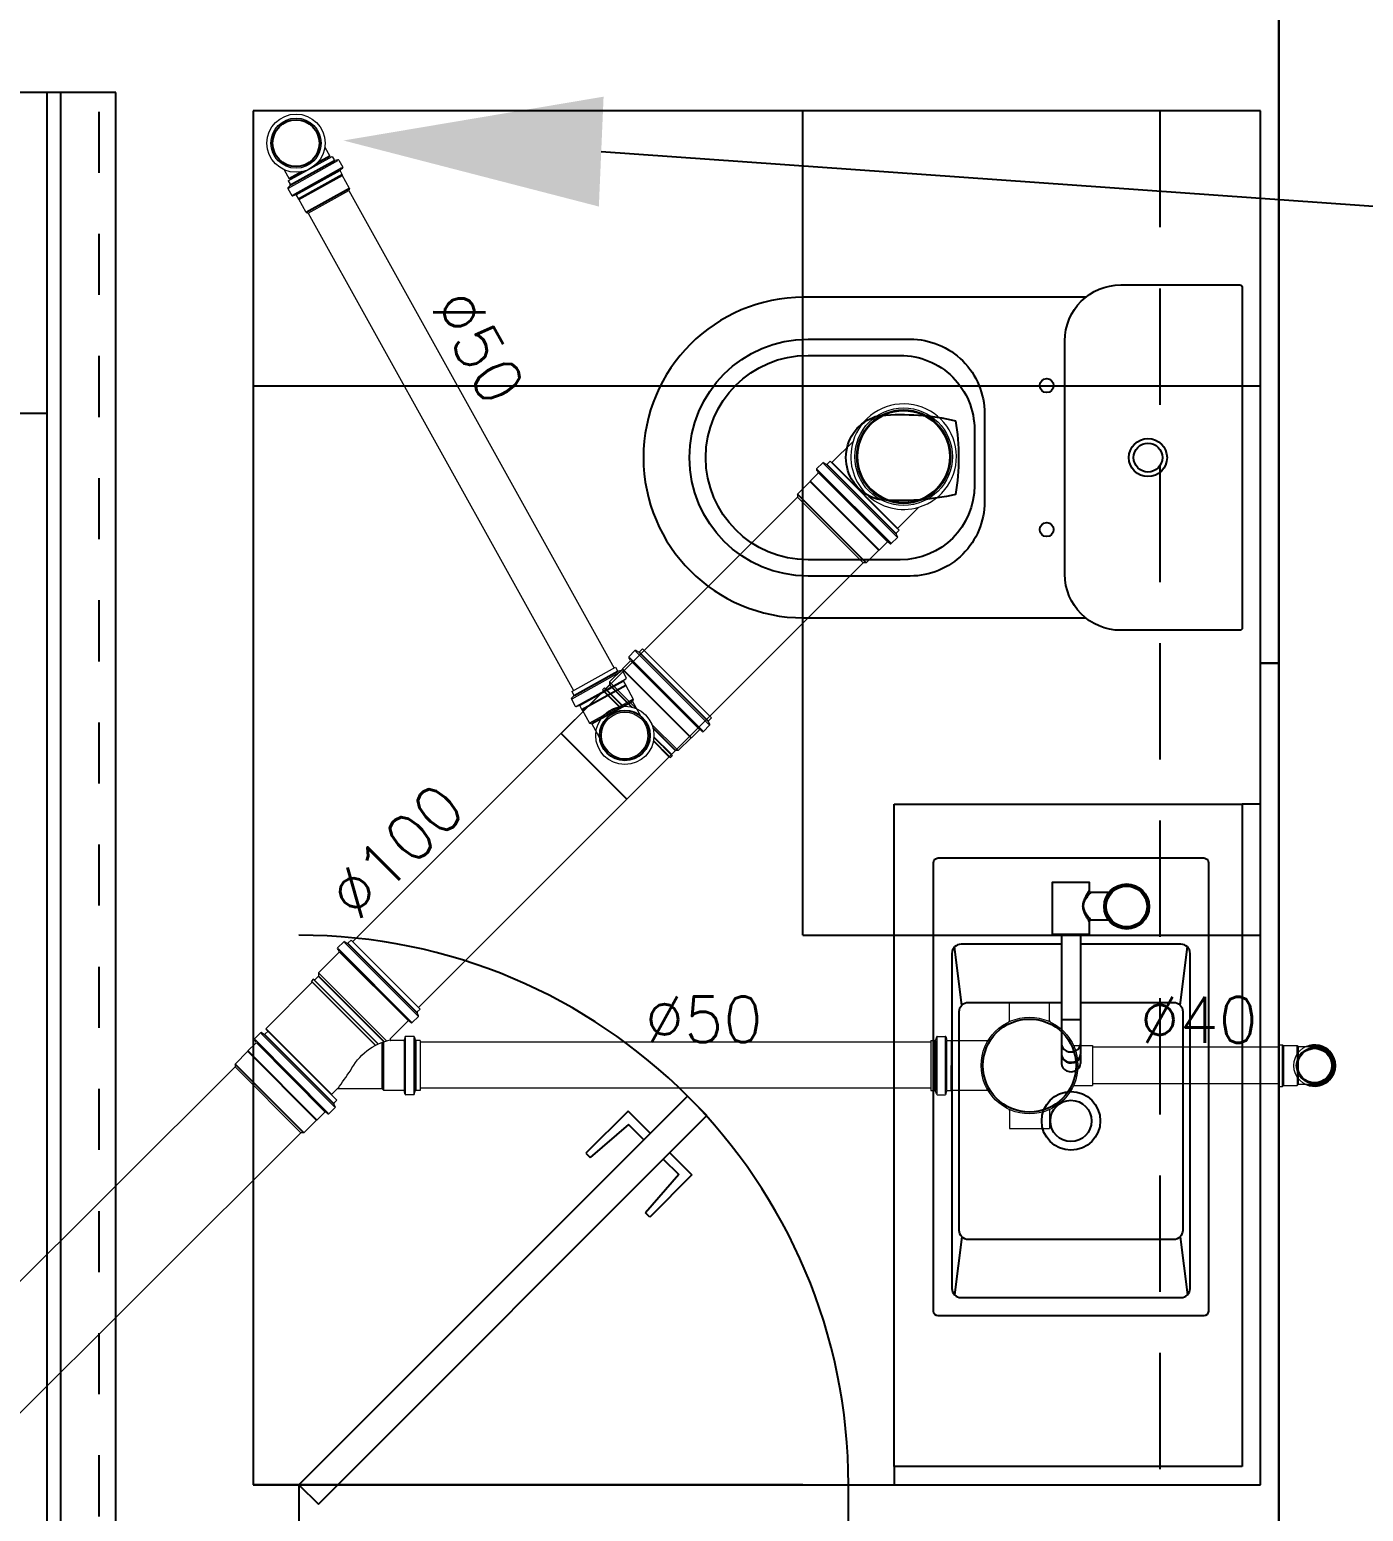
# Model space of a CAD drawing. Header units: millimetres. Extents: x 1573 to 2177, y 1587 to 1932.
# Drawn here: x 1904.134 to 1906.318, y 1907.118 to 1909.545 of the extents above; entities that cross this region are included whole.
import ezdxf
from ezdxf.enums import TextEntityAlignment as Align

# ---------------------------------------------------------------- set-up
doc = ezdxf.new("R2010")
doc.units = ezdxf.units.MM
doc.header["$LTSCALE"] = 0.03
doc.linetypes.add('HIDDEN', pattern=[9.524999999999999, 6.35, -3.175])
doc.linetypes.add('HIDDEN2', pattern=[0.1875, 0.125, -0.0625])
for name, color, linetype in [('-HIDRO', 8, 'Continuous'), ('A-PEN-C', 4, 'Continuous'), ('Texto-Tubos', 7, 'Continuous'), ('Tinterno', 9, 'Continuous')]:
    doc.layers.add(name, color=color, linetype=linetype)
doc.layers.add('TigreCad', color=2, linetype='Continuous', lineweight=13)
doc.styles.add('TCTUBOS-TXT', font='txt.shx')

# ---------------------------------------------------------------- blocks, each defined once
blk = doc.blocks.new('j9n40d')
at = {"layer": 'TigreCad'}
for p, q in [((0, 20.59999999999999), (9.771386800244855, 20.59999999999999)), ((9.771386800244862, 20.59999999999999), (17.78697474851107, 20.58697474851104)), ((19.00000000000001, 21.79999999999998), (17.78697474851107, 20.58697474851104)), ((34, 21.79999999999998), (19.00000000000001, 21.79999999999998)), ((19.00000000000001, -21.79999999999997), (19.00000000000001, 21.79999999999998)), ((35, 22.79999999999998), (34, 21.79999999999998)), ((35.00000000000001, 22.79999999999998), (35.00000000000001, -22.79999999999998)), ((39, 22.79999999999998), (35, 22.79999999999998)), ((39, 22.79999999999998), (39, -22.79999999999998)), ((7.105427357601002e-15, -20.59999999999997), (9.77138680024489, -20.59999999999998)), ((9.77138680024489, -20.59999999999998), (17.78697474851107, -20.58697474851103)), ((19.00000000000001, -21.79999999999998), (17.78697474851107, -20.58697474851104)), ((34, -21.79999999999998), (19.00000000000001, -21.79999999999998)), ((35, -22.79999999999998), (34, -21.79999999999998)), ((39, -22.79999999999998), (35, -22.79999999999998))]:
    blk.add_line(p, q, dxfattribs=at)
for radius, start, end in [(22.79999999999998, 64.62318265512359, 295.3768173448764), (20.58697474851104, 90, 270)]:
    blk.add_arc((0, 0), radius, start, end, dxfattribs=at)
at = {"layer": 'Tinterno'}
for p, q in [((17.78697474851107, 20.58697474851104), (17.78697474851107, -20.58697474851103)), ((34, 21.79999999999998), (34, -21.79999999999998))]:
    blk.add_line(p, q, dxfattribs=at)
blk.add_arc((0, 0), 21.79999999999998, 70.90091339096033, 289.0990866090397, dxfattribs=at)
blk = doc.blocks.new('j9n40s')
at = {"layer": 'TigreCad'}
for p, q in [((9.771386800244876, 20.59999999999999), (17.80000000000004, 20.59999999999999)), ((19.00000000000004, 21.79999999999998), (17.78697474851109, 20.58697474851104)), ((17.78697474851109, 20.58697474851104), (17.78697474851109, 14.26406426288904)), ((19.00000000000004, 12.60317420335045), (19.00000000000004, 21.79999999999998)), ((34.00000000000002, 21.79999999999998), (19.00000000000004, 21.79999999999998)), ((35.00000000000002, 22.79999999999998), (34.00000000000002, 21.79999999999998)), ((39.00000000000002, 22.79999999999998), (35.00000000000002, 22.79999999999998)), ((35.00000000000002, 22.79999999999998), (35.00000000000004, -22.79999999999998)), ((39.00000000000002, 22.79999999999998), (39.00000000000002, -22.79999999999998)), ((17.78697474851109, -20.58697474851104), (17.78697474851109, -14.26406426288904)), ((19.00000000000004, -12.60317420335043), (19.00000000000004, -21.79999999999998)), ((9.771386800244883, -20.59999999999998), (17.80000000000005, -20.59999999999999)), ((19.00000000000004, -21.79999999999998), (17.78697474851109, -20.58697474851104)), ((34.00000000000002, -21.79999999999998), (19.00000000000004, -21.79999999999998)), ((35.00000000000002, -22.79999999999998), (34.00000000000002, -21.79999999999998)), ((39.00000000000002, -22.79999999999998), (35.00000000000002, -22.79999999999998))]:
    blk.add_line(p, q, dxfattribs=at)
for radius in [22.79999999999998, 20]:
    blk.add_circle((0, 0), radius, dxfattribs=at)
at = {"layer": 'Tinterno'}
blk.add_line((34.00000000000002, 21.79999999999998), (34.00000000000002, -21.79999999999998), dxfattribs=at)
blk.add_circle((0, 0), 18.8, dxfattribs=at)
blk = doc.blocks.new('26277469p')
at = {"layer": 'TigreCad'}
for p, q in [((77.98873016277908, 50.79999999999993), (5.999999999999844, 50.79999999999998)), ((77.98873016277908, 50.79999999999998), (78.11996315806797, 52.29999999999998)), ((77.98873016277908, -46.86494449973796), (77.98873016277908, 50.79999999999987)), ((78.11996315806797, -46.90715470641808), (78.11996315806797, 52.29999999999976)), ((81.0574971674902, 52.29999999999998), (78.11996315806797, 52.29999999999998)), ((81.0574971674902, -47.9212180304103), (81.0574971674902, 52.29999999999981)), ((81.18873016277908, 50.79999999999998), (81.0574971674902, 52.29999999999998)), ((81.18873016277908, -47.96966106403849), (81.18873016277908, 50.79999999999976)), ((87.38873016277907, 50.79999999999998), (81.18873016277908, 50.79999999999993)), ((89.83873016277906, 53.24999999999991), (87.38873016277907, 50.79999999999998)), ((89.83873016277906, -51.79495299803406), (89.83873016277906, 53.24999999999991)), ((121.6677402431441, 53.24999999999991), (89.83873016277906, 53.24999999999991)), ((122.8891580126012, 56.73715574274758), (122.6639349412359, 54.1628442572522)), ((133.3418159388777, 57.64999999999992), (123.885352710693, 57.64999999999992)), ((123.885352710693, 56.64999999999992), (123.885352710693, -56.65000000000003)), ((133.3418159388777, 56.64999999999992), (133.3418159388777, -56.65000000000003)), ((134.3077417651667, 56.90881904510246), (135.0895205352435, 53.99118095489737)), ((140.4999999999999, 53.24999999999989), (136.0554463615325, 53.24999999999989)), ((140.4999999999999, 53.24999999999989), (140.4999999999999, -53.25000000000006)), ((14.94968619384191, -50.79999999999998), (5.999999999999844, -50.79999999999998)), ((49.57130765320247, -85.42162145936058), (14.94968619384191, -50.79999999999998)), ((49.57130765320247, -88.25004858410679), (87.28863640261321, -50.53271983469611)), ((106.935734924322, -63.37795720323086), (63.37795720323062, -106.9357349243222)), ((103.4386012161283, -64.7598602852245), (93.63584771209034, -54.95710678118658)), ((121.6677402431441, -53.25000000000003), (94.34295449327689, -53.25000000000003)), ((106.806514006746, -63.12547945222232), (104.7884956070015, -64.8187979471569)), ((114.3543606049787, -69.3823693215144), (108.1564083976191, -63.18441711415477)), ((122.8891580126012, -56.73715574274766), (122.6639349412359, -54.16284425725232)), ((133.3418159388777, -57.65000000000003), (123.885352710693, -57.65000000000001)), ((134.3077417651667, -56.90881904510255), (135.0895205352435, -53.99118095489749)), ((140.4999999999999, -53.25000000000006), (136.0554463615325, -53.25000000000006)), ((113.6472538237921, -70.08947610270096), (70.08947610270071, -113.6472538237923)), ((116.2129994880089, -77.53425855710495), (77.53425855710482, -116.212999488009)), ((114.5132792275765, -70.58947610270096), (112.9771167141431, -73.25018762465047)), ((116.2129994880089, -77.53425855710495), (113.1360353367409, -74.45729440583699)), ((49.57130765320247, -88.25004858410679), (49.57130765320247, -85.42162145936058)), ((64.75986028522429, -103.4386012161286), (49.57130765320247, -88.25004858410679)), ((63.12547945222208, -106.8065140067462), (64.81879794715663, -104.7884956070017)), ((69.38236932151413, -114.3543606049789), (63.1844171141545, -108.1564083976193)), ((70.58947610270069, -114.5132792275768), (73.2501876246502, -112.9771167141433)), ((77.53425855710468, -116.2129994880091), (74.45729440583675, -113.1360353367412))]:
    blk.add_line(p, q, dxfattribs=at)
blk.add_lwpolyline([(15.7760972302864, -51.23693268711216, -0.01347573410722085), (38.94087617876802, -47.07421396387778, -0.1064846508443264), (67.188705886108, -44.24922112823063, -0.09206998606337531), (93.45301048489065, -53.79393020058609, -0.1129539555409854)], format="xyb", dxfattribs=at)
for centre, start, end in [((121.6677402431441, 54.24999999999983), 270, 355.0000000000002), ((123.885352710693, 56.64999999999992), 90, 175.0000000000002), ((133.3418159388777, 56.64999999999992), 14.99999999999959, 90), ((136.0554463615325, 54.24999999999989), 194.9999999999996, 270), ((14.94968619384191, -51.79999999999998), 34.2681894215153, 90), ((94.34295449327689, -54.25000000000003), 90, 225.0000000000003), ((107.4493016164325, -63.89152389534127), 45.00000000000029, 130.0000000000004), ((121.6677402431441, -54.24999999999997), 4.999999999999779, 90), ((123.885352710693, -56.65000000000001), 184.9999999999998, 270), ((133.3418159388777, -56.65000000000003), 270, 345.0000000000005), ((136.0554463615325, -54.25), 90, 165.0000000000004), ((104.1457079973149, -64.0527535040379), 225.0000000000003, 310.0000000000004), ((113.8431421179274, -73.75018762465041), 150.0000000000001, 225.0000000000003), ((113.6472538237921, -70.08947610270087), 329.9999999999999, 45.00000000000029), ((63.89152389534102, -107.4493016164327), 139.9999999999999, 225.0000000000003), ((64.05275350403763, -104.1457079973152), 320.0000000000002, 45.00000000000029), ((73.75018762465017, -113.8431421179277), 45.00000000000029, 119.9999999999997), ((70.08947610270063, -113.6472538237923), 225.0000000000003, 299.9999999999997)]:
    blk.add_arc(centre, 1, start, end, dxfattribs=at)
at = {"layer": 'Tinterno'}
for p, q in [((5.999999999999844, 50.79999999999998), (5.999999999999844, -50.79999999999998)), ((87.38873016277907, -50.58005622771842), (87.38873016277901, 50.79999999999993)), ((122.5840714171616, 53.2500000000004), (122.5840714171616, -53.25000000000051)), ((135.2881193735536, 53.24999999999989), (135.2881193735536, -53.25000000000051)), ((85.34480973441802, -49.64811937814508), (49.57130765320247, -85.42162145936052)), ((104.0865452030887, -65.40780427218482), (65.40780427218458, -104.086545203089)), ((112.5934532201536, -73.91471228924962), (73.91471228924952, -112.5934532201537))]:
    blk.add_line(p, q, dxfattribs=at)
blk = doc.blocks.new('27120195p')
at = {"layer": 'TigreCad'}
for p, q in [((21.80000000000001, 68.79999999999994), (-21.80000000000001, 68.8)), ((-21.80000000000001, 49.04691631489185), (-21.80000000000001, 68.79999999999994)), ((21.80000000000001, 49.04691631489179), (21.80000000000001, 68.79999999999994)), ((-68.7999999999999, -21.79999999999997), (-68.80000000000001, 21.80000000000005)), ((-49.0469163148918, 21.80000000000005), (-68.7999999999999, 21.80000000000005)), ((45.28484845950129, 27.14999999999996), (84.94683257866939, 27.14999999999996)), ((85.23246218001782, 27.35000000000001), (84.94683257866939, 27.14999999999996)), ((89.73427271275116, 27.35000000000001), (85.23246218001782, 27.35000000000001)), ((90.96006491538466, 30.88715574274765), (90.73046741084289, 28.26284425725233)), ((100.7214876840646, 31.79999999999994), (91.95625961347642, 31.8)), ((91.95625961347642, -30.80000000000003), (91.95625961347642, 30.8)), ((100.7214876840646, 30.79999999999994), (100.7214876840646, -30.79999999999997)), ((101.6874135103537, 31.05881904510248), (102.482589740052, 28.0911809548975)), ((107.8, 27.34999999999995), (103.448515566341, 27.35000000000007)), ((107.8, -27.34999999999997), (107.8, 27.34999999999995)), ((-49.0469163148918, -21.79999999999997), (-68.7999999999999, -21.79999999999997)), ((45.28484845950129, -27.15000000000001), (84.94683257866939, -27.15000000000001)), ((85.23246218001782, -27.35000000000002), (84.94683257866939, -27.15000000000001)), ((89.73427271275116, -27.35000000000002), (85.23246218001782, -27.35000000000002)), ((90.96006491538466, -30.88715574274768), (90.73046741084289, -28.26284425725235)), ((100.7214876840646, -31.79999999999997), (91.95625961347642, -31.80000000000003)), ((101.6874135103537, -31.05881904510251), (102.482589740052, -28.09118095489752)), ((107.8, -27.34999999999998), (103.448515566341, -27.35000000000009)), ((-21.80000000000001, -49.04691631489183), (-21.80000000000001, -68.79999999999995)), ((21.80000000000001, -49.0469163148918), (21.80000000000001, -68.79999999999995)), ((21.80000000000001, -68.79999999999995), (-21.80000000000001, -68.80000000000001))]:
    blk.add_line(p, q, dxfattribs=at)
blk.add_circle((0, 0), 52.79999999999999, dxfattribs=at)
for centre, radius, start, end in [((-23.30000000000001, 49.04691631489185), 1.5, 295.4103055705143, 0), ((23.30000000000001, 49.04691631489179), 1.5, 180, 244.5896944294864), ((-49.0469163148918, 23.30000000000005), 1.5, 270, 334.5896944293295), ((89.73427271275116, 28.35000000000001), 1, 270, 354.9999999999994), ((91.95625961347642, 30.8), 1, 90, 174.9999999999994), ((100.7214876840646, 30.79999999999994), 1, 15.00000000000038, 90), ((103.4485155663411, 28.35000000000004), 1, 195.0000000000004, 269.9999999999992), ((-49.0469163148918, -23.29999999999995), 1.5, 25.41030557067051, 90), ((89.73427271275116, -28.35000000000004), 1, 5.000000000000624, 90), ((91.95625961347642, -30.80000000000003), 1, 185.0000000000006, 270), ((100.7214876840646, -30.79999999999997), 1, 270, 344.9999999999996), ((103.4485155663411, -28.35000000000007), 1, 90.00000000000081, 164.9999999999996), ((-23.30000000000001, -49.04691631489183), 1.5, 0, 64.58969442948573), ((23.30000000000001, -49.0469163148918), 1.5, 115.4103055705136, 180)]:
    blk.add_arc(centre, radius, start, end, dxfattribs=at)
at = {"layer": 'Tinterno'}
for p, q in [((84.94683257866939, 27.14999999999996), (84.94683257866939, -1.4210854715202e-14)), ((85.23246218001782, 27.35000000000001), (85.23246218001782, -1.4210854715202e-14)), ((90.65060388676858, 27.35000000000001), (90.65060388676861, -27.35000000000002)), ((102.6811885783621, 27.35000000000007), (102.6811885783621, -27.35000000000002)), ((84.94683257866939, -27.15000000000001), (84.94683257866939, 0)), ((85.23246218001782, -27.35000000000002), (85.23246218001782, 0))]:
    blk.add_line(p, q, dxfattribs=at)
blk.add_circle((0, 0), 50.79999999999998, dxfattribs=at)
blk = doc.blocks.new('j9n100s')
at = {"layer": 'TigreCad'}
for p, q in [((27.25587092719667, 50.80000000000001), (59.99999999999997, 50.80000000000001)), ((27.25587092719667, -50.79999999999994), (59.99999999999994, -50.79999999999994))]:
    blk.add_line(p, q, dxfattribs=at)
blk.add_circle((0, 0), 53.24999999999997, dxfattribs=at)
for radius, start, end in [(57.65000000000005, 61.78497858509856, 298.2150214149014), (57.65000000000003, 298.2150214149014, 61.78497858509856)]:
    blk.add_arc((0, 0), radius, start, end, dxfattribs=at)
at = {"layer": 'Tinterno'}
blk.add_line((59.99999999999994, -50.79999999999994), (59.99999999999997, 50.80000000000001), dxfattribs=at)
blk.add_circle((0, 0), 51.04999999999997, dxfattribs=at)
blk = doc.blocks.new('11031030p')
at = {"layer": 'TigreCad'}
for p, q in [((-1.4210854715202e-14, -53.24999999999997), (1.4210854715202e-14, 53.24999999999997)), ((-1.4210854715202e-14, 53.24999999999997), (4.444553638467298, 53.24999999999997)), ((6.192258234833147, 56.90881904510246), (5.410479464756392, 53.9911809548974)), ((7.158184061122185, 57.64999999999995), (16.61464728930689, 57.64999999999992)), ((7.158184061122185, -56.65000000000001), (7.158184061122178, 56.64999999999995)), ((16.61464728930689, -56.65000000000001), (16.61464728930689, 56.64999999999995)), ((17.61084198739864, 56.73715574274758), (17.83606505876399, 54.16284425725223)), ((18.83225975685575, 53.24999999999997), (30.9112698372208, 53.24999999999997)), ((30.9112698372208, 53.24999999999994), (31.17253967444152, 52.98873016277922)), ((50.9112698372208, 52.98873016277921), (31.17253967444152, 52.98873016277922)), ((50.9112698372208, 52.98873016277921), (53.10000000000002, 50.79999999999998)), ((53.10000000000001, -50.80000000000001), (53.10000000000002, 50.79999999999998)), ((-1.4210854715202e-14, -53.24999999999997), (4.444553638467355, -53.24999999999997)), ((6.192258234833147, -56.90881904510255), (5.410479464756385, -53.99118095489746)), ((7.158184061122185, -57.65000000000001), (16.61464728930689, -57.65000000000001)), ((17.61084198739864, -56.73715574274766), (17.83606505876398, -54.16284425725229)), ((18.83225975685575, -53.25000000000006), (30.9112698372208, -53.25000000000006)), ((30.9112698372208, -53.25000000000003), (31.17253967444154, -52.98873016277932)), ((31.17253967444154, -52.98873016277923), (50.91126983722076, -52.98873016277923)), ((50.9112698372208, -52.98873016277919), (53.10000000000001, -50.80000000000001))]:
    blk.add_line(p, q, dxfattribs=at)
for centre, start, end in [((4.444553638467355, 54.24999999999991), 270, 344.9999999999996), ((7.158184061122185, 56.64999999999995), 90, 164.9999999999996), ((16.61464728930689, 56.64999999999992), 5.000000000000624, 90), ((18.83225975685575, 54.24999999999989), 184.9999999999998, 270), ((4.444553638467355, -54.24999999999997), 15.00000000000038, 90), ((7.158184061122185, -56.65000000000001), 195.0000000000004, 270), ((16.61464728930689, -56.65000000000001), 270, 354.9999999999994), ((18.83225975685575, -54.24999999999991), 90, 175.0000000000002)]:
    blk.add_arc(centre, 1, start, end, dxfattribs=at)
at = {"layer": 'Tinterno'}
for p, q in [((5.211880626446266, -53.24999999999997), (5.211880626446266, 53.25000000000043)), ((17.91592858283823, -53.25000000000048), (17.91592858283823, 53.25000000000043)), ((30.9112698372208, 53.24999999999994), (30.9112698372208, -53.25000000000003)), ((31.17253967444152, 52.98873016277922), (31.17253967444154, -52.98873016277923)), ((50.9112698372208, 52.99999999999997), (50.91126983722076, -52.98873016277923))]:
    blk.add_line(p, q, dxfattribs=at)
blk = doc.blocks.new('trn1050s')
at = {"layer": 'TigreCad'}
for p, q in [((-80.4, -53.24999999999989), (-80.4, 53.25000000000006)), ((-80.4, 53.25000000000006), (-75.9554463615327, 53.25000000000006)), ((-74.20774176516684, 56.90881904510255), (-74.9895205352436, 53.99118095489749)), ((-73.2418159388778, 57.65000000000003), (-63.7853527106931, 57.65000000000001)), ((-73.2418159388778, -56.64999999999992), (-73.24181593887783, 56.65000000000003)), ((-63.7853527106931, -56.64999999999992), (-63.7853527106931, 56.65000000000003)), ((-62.78915801260135, 56.73715574274766), (-62.563934941236, 54.16284425725232)), ((-61.56774024314424, 53.25000000000003), (-49.48873016277923, 53.25000000000006)), ((-49.48873016277921, -53.24999999999997), (-49.48873016277921, 53.25000000000006)), ((-49.48873016277921, 53.25000000000003), (-49.23873016277923, 53.00000000000006)), ((-49.23873016277923, 53.00000000000006), (-29.48873016277921, 53.00000000000006)), ((-29.48873016277921, 53.00000000000006), (-29.48873016277921, 11.90188192626687)), ((-29.48873016277921, 53.00000000000006), (-27.28873016277925, 50.8000000000001)), ((-27.28873016277925, 50.8000000000001), (-21.0887301627792, 50.80000000000007)), ((-21.0887301627792, 50.80000000000013), (-20.95749716749032, 52.30000000000013)), ((-20.95749716749032, 52.30000000000013), (-20.95749716749032, 23.9170088530033)), ((-20.95749716749032, 52.30000000000013), (-18.01996315806809, 52.3000000000001)), ((-18.01996315806809, 52.3000000000001), (-18.01996315806809, 26.2015443778009)), ((-17.88873016277921, 50.80000000000013), (-18.01996315806809, 52.3000000000001)), ((-17.88873016277921, 50.80000000000007), (47.59999999999997, 50.8000000000001)), ((-29.48873016277921, -53), (-29.48873016277923, -11.90188192626687)), ((-20.95749716749032, -52.30000000000007), (-20.95749716749032, -23.9170088530033)), ((-18.01996315806809, -52.30000000000004), (-18.01996315806809, -26.2015443778009)), ((-80.4, -53.24999999999989), (-75.95544636153264, -53.24999999999989)), ((-74.20774176516684, -56.90881904510246), (-74.98952053524363, -53.99118095489737)), ((-73.2418159388778, -57.64999999999992), (-63.7853527106931, -57.64999999999992)), ((-62.78915801260135, -56.73715574274758), (-62.56393494123603, -54.1628442572522)), ((-61.56774024314424, -53.25), (-49.48873016277923, -53.25)), ((-49.48873016277921, -53.24999999999997), (-49.23873016277923, -53)), ((-49.23873016277923, -53), (-29.48873016277921, -53)), ((-29.48873016277921, -53), (-27.28873016277925, -50.80000000000004)), ((-27.28873016277925, -50.80000000000004), (-21.0887301627792, -50.80000000000001)), ((-21.0887301627792, -50.80000000000007), (-20.95749716749032, -52.30000000000007)), ((-20.95749716749032, -52.30000000000007), (-18.01996315806809, -52.30000000000004)), ((-17.88873016277921, -50.80000000000007), (-18.01996315806809, -52.30000000000004)), ((-17.88873016277921, -50.80000000000001), (47.59999999999997, -50.80000000000001))]:
    blk.add_line(p, q, dxfattribs=at)
for radius in [31.80000000000003, 25.55000000000001]:
    blk.add_circle((0, 0), radius, dxfattribs=at)
for centre, start, end in [((-75.95544636153264, 54.25), 270, 345.0000000000005), ((-73.2418159388778, 56.65000000000003), 90, 165.0000000000004), ((-63.7853527106931, 56.65000000000001), 4.999999999999743, 90), ((-61.56774024314424, 54.24999999999997), 184.9999999999997, 270), ((-75.95544636153264, -54.24999999999989), 14.99999999999959, 90), ((-73.2418159388778, -56.64999999999992), 194.9999999999996, 270), ((-63.7853527106931, -56.64999999999992), 270, 355.0000000000003), ((-61.56774024314424, -54.24999999999983), 90, 175.0000000000003)]:
    blk.add_arc(centre, 1, start, end, dxfattribs=at)
at = {"layer": 'Tinterno'}
for p, q in [((-75.18811937355375, -53.24999999999989), (-75.18811937355375, 53.25000000000051)), ((-62.48407141716177, -53.2500000000004), (-62.48407141716177, 53.25000000000051)), ((-49.23873016277923, -53), (-49.23873016277923, 53.00000000000009)), ((-27.28873016277925, 50.8000000000001), (-27.28873016277925, 16.32682474037819)), ((-21.0887301627792, 50.8000000000001), (-21.0887301627792, 23.80137517290731)), ((-17.88873016277921, 50.8000000000001), (-17.88873016277921, 26.29131668751634)), ((47.59999999999997, -50.80000000000001), (47.59999999999997, 50.8000000000001)), ((-27.28873016277925, -50.80000000000004), (-27.28873016277925, -16.32682474037819)), ((-21.0887301627792, -50.80000000000004), (-21.0887301627792, -23.80137517290731)), ((-17.88873016277921, -50.80000000000004), (-17.88873016277921, -26.29131668751634))]:
    blk.add_line(p, q, dxfattribs=at)
blk.add_circle((0, 0), 27.34999999999997, dxfattribs=at)
blk = doc.blocks.new('j9n50s')
at = {"layer": 'TigreCad'}
for p, q in [((19.19941405355905, 25.35000000000005), (30.3, 25.35000000000007)), ((19.19941405355905, -25.34999999999999), (30.3, -25.35000000000001))]:
    blk.add_line(p, q, dxfattribs=at)
for radius in [31.80000000000003, 27.35000000000002]:
    blk.add_circle((0, 0), radius, dxfattribs=at)
at = {"layer": 'Tinterno'}
for p, q in [((30.3, 25.35000000000007), (30.3, 9.65142476528736)), ((30.3, -9.65142476528736), (30.3, -25.35000000000001))]:
    blk.add_line(p, q, dxfattribs=at)
blk.add_circle((0, 0), 25.55000000000001, dxfattribs=at)
blk = doc.blocks.new('j9n50d')
at = {"layer": 'TigreCad'}
for p, q in [((28.45441558772842, 25.35000000000002), (0, 25.35000000000002)), ((30.25441558772843, 27.15000000000003), (28.45441558772842, 25.35000000000002)), ((30.25441558772843, -27.14999999999998), (30.25441558772843, 27.15000000000003)), ((47.05441558772841, 27.15000000000003), (30.25441558772843, 27.15000000000003)), ((47.25441558772843, 27.35000000000002), (47.05441558772841, 27.15000000000003)), ((47.05441558772841, -27.14999999999998), (47.0544155877284, 27.15000000000001)), ((51.93427271275121, 27.35000000000002), (47.2544155877284, 27.35000000000002)), ((53.16006491538465, 30.88715574274775), (52.93046741084294, 28.26284425725238)), ((53.42996663231068, 30.80000000000008), (53.42996663231068, -30.80000000000003)), ((62.92148768406466, 31.80000000000008), (54.15625961347641, 31.8000000000001)), ((62.92148768406466, 30.80000000000008), (62.92148768406466, -30.80000000000003)), ((63.88741351035372, 31.0588190451026), (64.68258974005201, 28.09118095489754)), ((70, 27.35000000000004), (65.64851556634108, 27.35000000000005)), ((70, 27.35000000000004), (70, -27.34999999999984)), ((28.45441558772842, -25.34999999999995), (0, -25.34999999999997)), ((30.25441558772843, -27.14999999999998), (28.45441558772842, -25.34999999999997)), ((47.05441558772841, -27.14999999999998), (30.25441558772843, -27.14999999999998)), ((47.25441558772843, -27.34999999999997), (47.05441558772841, -27.14999999999998)), ((51.93427271275121, -27.34999999999997), (47.2544155877284, -27.34999999999997)), ((53.16006491538465, -30.88715574274772), (52.93046741084294, -28.26284425725235)), ((62.92148768406466, -31.80000000000005), (54.15625961347641, -31.80000000000007)), ((63.88741351035372, -31.05881904510257), (64.68258974005201, -28.09118095489751)), ((70, -27.35000000000001), (65.64851556634108, -27.35000000000002))]:
    blk.add_line(p, q, dxfattribs=at)
for centre, radius, start, end in [((0, 0), 25.35, 90, 270), ((51.93427271275121, 28.35000000000004), 1, 270, 355.0000000000002), ((54.15625961347641, 30.8000000000001), 1, 90, 175.0000000000002), ((62.92148768406466, 30.80000000000008), 1, 14.99999999999959, 90), ((65.64851556634108, 28.35000000000005), 1, 195.0000000000004, 270), ((51.93427271275121, -28.35000000000001), 1, 4.999999999999779, 90), ((54.15625961347641, -30.80000000000007), 1, 184.9999999999998, 270), ((62.92148768406466, -30.80000000000005), 1, 270, 345.0000000000005), ((65.64851556634108, -28.35000000000002), 1, 90, 165.0000000000004)]:
    blk.add_arc(centre, radius, start, end, dxfattribs=at)
at = {"layer": 'Tinterno'}
for p, q in [((28.45441558772842, -25.34999999999997), (28.45441558772842, 25.35000000000002)), ((47.25441558772843, -27.34999999999997), (47.25441558772843, 27.35000000000002)), ((52.85060388676862, 27.35000000000004), (52.85060388676862, -27.34999999999998)), ((64.8811885783621, 27.35000000000005), (64.8811885783621, -27.34999999999982))]:
    blk.add_line(p, q, dxfattribs=at)
blk = doc.blocks.new('11030602p')
at = {"layer": 'TigreCad'}
for p, q in [((0, -27.34999999999994), (0, 27.34999999999994)), ((0, 27.35000000000011), (4.351484433658925, 27.35000000000016)), ((6.112586489646276, 31.05881904510269), (5.317410259947991, 28.09118095489762)), ((7.078512315935342, 31.80000000000015), (15.84374038652359, 31.80000000000021)), ((7.078512315935342, -30.79999999999998), (7.078512315935342, 30.80000000000015)), ((15.84374038652359, -30.79999999999998), (15.84374038652359, 30.80000000000015)), ((16.83993508461535, 30.88715574274786), (17.06953258915706, 28.26284425725245)), ((18.06572728724879, 27.35000000000011), (22.74558441227158, 27.35000000000011)), ((22.74558441227157, 27.35000000000011), (22.99116882454324, 27.10441558772844)), ((39.74558441227157, 27.10441558772843), (22.99116882454293, 27.10441558772844)), ((39.74558441227157, 27.10441558772843), (41.5, 25.34999999999999)), ((41.5, -25.35), (41.5, 25.34999999999999)), ((0, -27.34999999999994), (4.351484433658939, -27.34999999999994)), ((6.112586489646276, -31.05881904510247), (5.317410259947991, -28.09118095489742)), ((7.078512315935342, -31.79999999999998), (15.84374038652359, -31.79999999999998)), ((16.83993508461535, -30.88715574274764), (17.06953258915706, -28.26284425725228)), ((18.06572728724879, -27.34999999999977), (22.74558441227158, -27.34999999999977)), ((22.74558441227157, -27.34999999999977), (22.99116882454293, -27.10441558772843)), ((39.74558441227157, -27.10441558772843), (22.99116882454293, -27.10441558772843)), ((39.74558441227157, -27.10441558772843), (41.5, -25.35))]:
    blk.add_line(p, q, dxfattribs=at)
for centre, start, end in [((4.351484433658925, 28.35000000000016), 270, 345.0000000000001), ((7.078512315935342, 30.80000000000015), 90, 165.0000000000001), ((15.84374038652359, 30.80000000000021), 4.999999999999797, 90), ((18.06572728724879, 28.35000000000011), 184.9999999999998, 270), ((4.351484433658925, -28.34999999999994), 14.99999999999993, 90), ((7.078512315935342, -30.79999999999998), 194.9999999999999, 269.9999999999998), ((15.84374038652359, -30.79999999999998), 270, 355.0000000000002), ((18.06572728724879, -28.34999999999994), 90, 175.0000000000002)]:
    blk.add_arc(centre, 1, start, end, dxfattribs=at)
at = {"layer": 'Tinterno'}
for p, q in [((5.118811421637886, -27.34999999999994), (5.118811421637886, 27.34999999999994)), ((17.14939611323138, -27.34999999999994), (17.14939611323138, 27.35000000000011)), ((22.74558441227157, 27.35000000000011), (22.74558441227157, -27.34999999999977)), ((22.99116882454293, -27.10441558772843), (22.99116882454293, 27.10441558772844)), ((39.74558441227157, 27.10441558772843), (39.74558441227157, -27.10441558772846))]:
    blk.add_line(p, q, dxfattribs=at)

msp = doc.modelspace()

# ---------------------------------------------------------------- linework, layer by layer
at = {"layer": '-HIDRO'}
for p, q in [((1906.179443513305, 1898.716756961695), (1906.179443513305, 1909.801257564709)), ((1906.179443513305, 1909.636309639062), (1906.179443513305, 1908.507166111731)), ((1904.275044735458, 1909.441371181491), (1900.41076469569, 1909.441371181492)), ((1904.162580240705, 1906.910170286214), (1904.162580240708, 1909.441371181491)), ((1904.185073139657, 1906.937161764955), (1904.185073139658, 1909.441371181491)), ((1904.275044735461, 1906.937161764957), (1904.275044735458, 1909.441371181491)), ((1906.149452981368, 1909.411380649557), (1904.499973724968, 1909.411380649557)), ((1904.499973724968, 1909.411380649557), (1904.499973724968, 1907.162090754465)), ((1906.149452981369, 1908.507166111731), (1906.149452981368, 1909.411380649557)), ((1902.925470798403, 1908.91653687263), (1904.162580240707, 1908.91653687263)), ((1906.179443513305, 1908.507166111731), (1906.149452981369, 1908.507166111731)), ((1906.149452981367, 1907.162090754465), (1906.149452981352, 1908.507166111731)), ((1906.149452981352, 1908.507166111731), (1906.179443513303, 1908.507166111731)), ((1906.179443513303, 1908.507166111731), (1906.179443513305, 1906.937161764957)), ((1906.14945298137, 1908.276224656577), (1906.119462449434, 1908.276224656577)), ((1906.119462449434, 1908.276224656577), (1906.119462449437, 1907.1920812864)), ((1905.872456435089, 1908.132061699045), (1905.901424749352, 1908.132061699045)), ((1905.871429844971, 1908.086888239548), (1905.900298417351, 1908.086888239548)), ((1905.211145309877, 1907.798286009532), (1904.574950054807, 1907.162090754462)), ((1905.211145309893, 1907.798286009547), (1904.574950054824, 1907.162090754477)), ((1905.24295507263, 1907.766476246778), (1905.211145309877, 1907.798286009532)), ((1905.242955072647, 1907.766476246793), (1905.211145309893, 1907.798286009547)), ((1904.606759817561, 1907.130280991708), (1905.24295507263, 1907.766476246778)), ((1904.606759817577, 1907.130280991723), (1905.242955072647, 1907.766476246793)), ((1905.113835173776, 1907.773806341469), (1905.044859309257, 1907.704830476949)), ((1905.113835173793, 1907.773806341484), (1905.044859309273, 1907.704830476964)), ((1905.114439113117, 1907.751995893628), (1905.051825201147, 1907.69786458506)), ((1905.114439113133, 1907.751995893642), (1905.051825201163, 1907.697864585074)), ((1905.150250407796, 1907.73739110745), (1905.113835173776, 1907.773806341469)), ((1905.150250407812, 1907.737391107465), (1905.113835173793, 1907.773806341484)), ((1905.139647153545, 1907.726787853199), (1905.114439113117, 1907.751995893628)), ((1905.139647153561, 1907.726787853214), (1905.114439113133, 1907.751995893642)), ((1905.044859309257, 1907.704830476949), (1905.051825201147, 1907.69786458506)), ((1905.044859309273, 1907.704830476964), (1905.051825201163, 1907.697864585074)), ((1905.182060170549, 1907.705581344697), (1905.218475404568, 1907.669166110678)), ((1905.182060170565, 1907.705581344712), (1905.218475404585, 1907.669166110693)), ((1905.171456916298, 1907.694978090446), (1905.196664956727, 1907.669770050017)), ((1905.171456916315, 1907.69497809046), (1905.196664956743, 1907.669770050032)), ((1905.196664956727, 1907.669770050017), (1905.142533648159, 1907.607156138048)), ((1905.196664956743, 1907.669770050032), (1905.142533648175, 1907.607156138063)), ((1905.218475404568, 1907.669166110678), (1905.149499540048, 1907.600190246158)), ((1905.218475404585, 1907.669166110693), (1905.149499540064, 1907.600190246173)), ((1905.149499540048, 1907.600190246158), (1905.142533648159, 1907.607156138048)), ((1905.149499540064, 1907.600190246173), (1905.142533648175, 1907.607156138063)), ((1906.119462449437, 1907.1920812864), (1905.549642342686, 1907.1920812864)), ((1905.549642342686, 1907.1920812864), (1905.549642342686, 1907.162090754466)), ((1904.499973724968, 1907.162090754465), (1904.574950054805, 1907.162090754459)), ((1905.399689683004, 1907.162090754465), (1904.499973724967, 1907.162090754465)), ((1904.574950054805, 1907.162090754462), (1905.474666012842, 1907.162090754463)), ((1904.574950054807, 1907.162090754462), (1904.606759817561, 1907.130280991708)), ((1904.574950054805, 1907.162090754459), (1904.574950054805, 1906.937161764957)), ((1904.574950054824, 1907.162090754477), (1904.606759817577, 1907.130280991723)), ((1905.474666012842, 1906.937161764958), (1905.474666012844, 1907.162090754465)), ((1905.474666012844, 1907.162090754465), (1906.149452981367, 1907.162090754465))]:
    msp.add_line(p, q, dxfattribs=at)
at = {"layer": '-HIDRO', "linetype": 'HIDDEN2', "ltscale": 10}
msp.add_line((1904.248053256719, 1906.910170286214), (1904.24805325672, 1909.441371181491), dxfattribs=at)
at = {"layer": '-HIDRO', "ltscale": 100}
for p, q in [((1905.399689683005, 1908.061806712501), (1905.399689683005, 1909.411380649557)), ((1904.499973724967, 1908.961522670538), (1906.149452981369, 1908.961522670538)), ((1905.399689683004, 1908.061806712502), (1906.149452981369, 1908.061806712502))]:
    msp.add_line(p, q, dxfattribs=at)
at = {"layer": '-HIDRO', "linetype": 'HIDDEN'}
msp.add_line((1905.984505055728, 1909.411380649557), (1905.984505055729, 1907.162090754465), dxfattribs=at)
at = {"layer": '-HIDRO', "linetype": 'Continuous'}
for p, q in [((1905.549642342689, 1908.276224656576), (1906.119462449434, 1908.276224656577)), ((1905.549642342686, 1907.1920812864), (1905.549642342689, 1908.276224656576))]:
    msp.add_line(p, q, dxfattribs=at)
at = {"layer": '-HIDRO'}
for points in [[(1906.119462888478, 1908.565053824117, -0.4142321853096192), (1906.115400996515, 1908.560991932201), (1905.920841046173, 1908.560991145601, -0.4142127022852846), (1905.828948739045, 1908.65288346186), (1905.828948739045, 1909.034721122553, -0.4142126324548478), (1905.920841026457, 1909.126613436619), (1906.115400559685, 1909.126613114271, -0.4141947453675477), (1906.119462192101, 1909.122551482017)], [(1905.697458651286, 1908.771542341621, -0.4142135751746523), (1905.575757877521, 1908.649841583816), (1905.408413983012, 1908.649841583816, -0.9999999562885478), (1905.408413999969, 1909.037762766279), (1905.57575788816, 1909.037762766279, -0.4142135751771142), (1905.697458651286, 1908.916061997834)], [(1905.680990255404, 1908.798123498264, -0.4142135001985019), (1905.559289481637, 1908.676422771611), (1905.408413985336, 1908.676422553994, -0.9999999562885478), (1905.408413999969, 1909.011181796101), (1905.559289492277, 1909.011182042735, -0.4142135751771142), (1905.680990255404, 1908.889481274289)], [(1905.81062902397, 1908.961699789325, -1), (1905.787810130883, 1908.961699789325, -1)], [(1905.650147736828, 1908.9041138978, -0.08038800735933745), (1905.650147703273, 1908.783491605164, -0.07806286959955543), (1905.528199799696, 1908.774763133034, -0.07471092588991735), (1905.51500532257, 1908.777901494728, -0.6754715324395472), (1905.515005026739, 1908.909703859118, -0.07471086595196078), (1905.528199266172, 1908.912841939933, -0.07806282562206708)], [(1905.99628155411, 1908.843802175048, -1), (1905.933909914459, 1908.843802175048, -1)], [(1905.988675256414, 1908.843802175048, -1), (1905.941516212155, 1908.843802175048, -1)], [(1905.81062902397, 1908.725904792895, -1), (1905.787810130883, 1908.725904792895, -1)], [(1906.056444230523, 1908.188221465908, -0.4142135751753835), (1906.063941863179, 1908.180723832269), (1906.063941863179, 1907.445955914277, -0.4142135402606569), (1906.056444230106, 1907.438458281949), (1905.621581517054, 1907.438458281949, -0.414213558880124), (1905.61408388416, 1907.445955914933), (1905.61408388416, 1908.180723832925, -0.414213575176216), (1905.621581517472, 1908.188221465908)], [(1905.869028454758, 1908.084487179298), (1905.869028454758, 1908.062950819007), (1905.80899729258, 1908.062950819007), (1905.80899729258, 1908.148753449724), (1905.869028454758, 1908.148753449724), (1905.869028454758, 1908.134462931792), (1905.867842689081, 1908.132777555265), (1905.866811464532, 1908.13126708948), (1905.86589470599, 1908.129881520683), (1905.864890755426, 1908.1283069805), (1905.864188341548, 1908.127161587648), (1905.863470332721, 1908.125944654973), (1905.862746484376, 1908.124659251087), (1905.862385533456, 1908.123991530817), (1905.862027032844, 1908.123307299594), (1905.861672379444, 1908.122606626121), (1905.861323141912, 1908.121889533297), (1905.86098094615, 1908.121156089822), (1905.860647566916, 1908.120406272797), (1905.860324904915, 1908.119640105121), (1905.860014986804, 1908.118857632594), (1905.859719999539, 1908.118058855217), (1905.859442233128, 1908.117243818789), (1905.859184183678, 1908.116412912612), (1905.858948507597, 1908.115566732088), (1905.858737872743, 1908.114706193219), (1905.858554946976, 1908.11383241811), (1905.858402249302, 1908.112946803663), (1905.85828212698, 1908.112051250585), (1905.858196549415, 1908.111147934384), (1905.858146993661, 1908.110239305366), (1905.858134387171, 1908.10932811154), (1905.858158958948, 1908.108417421515), (1905.858220262438, 1908.107510212302), (1905.858317152639, 1908.106609209008), (1905.858447980745, 1908.10571674744), (1905.858610639949, 1908.104834911504), (1905.858802737195, 1908.103965395808), (1905.859021661874, 1908.103109574354), (1905.859264757577, 1908.102268454746), (1905.859529390798, 1908.101442632384), (1905.859813042528, 1908.100632565272), (1905.860113239559, 1908.099838596909), (1905.860427646084, 1908.099061002098), (1905.860754063696, 1908.098299918237), (1905.861090500091, 1908.097555368228), (1905.861435123259, 1908.09682728337), (1905.861786261497, 1908.096115526263), (1905.862142346152, 1908.095420096906), (1905.862501865817, 1908.094741064), (1905.863225576762, 1908.093432691343), (1905.863946722898, 1908.092192171595), (1905.864655445746, 1908.091022206966), (1905.865342356277, 1908.089926438568), (1905.866311716283, 1908.088432621136), (1905.866903448795, 1908.087545859651, 0.006645695252932018)], [(1905.83901287367, 1907.805657809682, -1), (1905.83901287367, 1907.709688106062, -1)], [(1905.83901287367, 1907.791412306298, -1), (1905.83901287367, 1907.723933609445, -1)]]:
    msp.add_lwpolyline(points, format="xyb", close=True, dxfattribs=at)
for points in [[(1905.863117074158, 1909.106219445538), (1905.401363063212, 1909.106219445538, 0.9999999562885478), (1905.401363040271, 1908.581384904557), (1905.863117074158, 1908.581385136683)], [(1905.87142984429, 1908.086888240345, -0.006967604845388504), (1905.869134702815, 1908.089653120472), (1905.868821964818, 1908.090043572432), (1905.867807720672, 1908.09133616694), (1905.86708134187, 1908.092291603703), (1905.866326463929, 1908.09331606128), (1905.86555304838, 1908.09440582986), (1905.864771434606, 1908.095558069834), (1905.864380976945, 1908.096156929591), (1905.863992706241, 1908.096770720195), (1905.863608133898, 1908.097399304244), (1905.863228908722, 1908.098042658839), (1905.862856713868, 1908.098700806881), (1905.862493358441, 1908.099373794168), (1905.862140811847, 1908.100061735202), (1905.861801249594, 1908.100764607081), (1905.861477041839, 1908.101482272407), (1905.861170707589, 1908.102214502178), (1905.860884903252, 1908.102960975793), (1905.860622365388, 1908.103721258151), (1905.860385922155, 1908.10449484545), (1905.860178470411, 1908.105280798788), (1905.860086400676, 1908.105678412721), (1905.860002781066, 1908.10607788156), (1905.859927645934, 1908.106480441908), (1905.859861499079, 1908.106884582362), (1905.859804443551, 1908.107291173122), (1905.859756857204, 1908.107699000487), (1905.859718843085, 1908.108108614058), (1905.859690653099, 1908.108519029131), (1905.859672378842, 1908.108930474706), (1905.859664111917, 1908.109342217983), (1905.859665898121, 1908.109754121561), (1905.859677726008, 1908.110165841938), (1905.859699538326, 1908.110576829512), (1905.859731243474, 1908.110987152985), (1905.859772658252, 1908.111395965053), (1905.859823668161, 1908.111803677918), (1905.859883952598, 1908.112209146575), (1905.859953397063, 1908.112613172528), (1905.860031532105, 1908.113014313072), (1905.860118311924, 1908.11341369031), (1905.860315870837, 1908.11420349086), (1905.860543348693, 1908.114981337572), (1905.860797882982, 1908.115746199945), (1905.861076576847, 1908.116497276474), (1905.861376567777, 1908.117233971759), (1905.861695165016, 1908.117955988098), (1905.862029861003, 1908.118663279692), (1905.862378342834, 1908.119355800739), (1905.8627383892, 1908.120033574141), (1905.863107961997, 1908.120696554097), (1905.863485137616, 1908.121344717708), (1905.863868152755, 1908.121978064972), (1905.864255347155, 1908.12259655009), (1905.864645163614, 1908.123200104362), (1905.865036170877, 1908.123788636187), (1905.865816112946, 1908.124919853895), (1905.866584421778, 1908.125987936108), (1905.867330803794, 1908.126989562314), (1905.868045251659, 1908.127920518902), (1905.86903534768, 1908.129172946686), (1905.870149069734, 1908.13053827182), (1905.871429698956, 1908.132061699045), (1905.872456435089, 1908.132061699045)], [(1905.869028452075, 1908.134462931401, 0.4142134704222642), (1905.871429698593, 1908.132061684911)], [(1905.87142984429, 1908.086888240345, 0.4142134507480725), (1905.869028454758, 1908.084487179298)], [(1905.823517334512, 1908.046897902693), (1905.659069682717, 1908.046897902693, 0.414213575176216), (1905.644074416095, 1908.031902636725), (1905.644074416095, 1907.483444079851, 0.1989168152438058), (1905.648466609279, 1907.472840644135)], [(1906.02955913806, 1907.472840644135, 0.1989167925255793), (1906.033951331245, 1907.48344407854), (1906.033951331245, 1908.031902635415, 0.4142135751753835), (1906.018956065932, 1908.046897902693), (1905.854508412826, 1908.046897902693)], [(1905.854508412826, 1907.951861606386), (1906.006960036206, 1907.951861606386, -0.4142135751762168), (1906.021955301518, 1907.936866339107), (1906.021955301518, 1907.578479574014, -0.4142135402606569), (1906.006960035372, 1907.563484309357), (1905.67106571161, 1907.563484309357, -0.414213558880124), (1905.656070445822, 1907.578479575324), (1905.656070445822, 1907.757672957871), (1905.656070445822, 1907.936866340418, -0.414213575176216), (1905.671065712444, 1907.951861606386), (1905.823517334512, 1907.951861606386)], [(1905.648466609279, 1907.472840644135, 0.1989074823391775), (1905.659069656837, 1907.468448813884), (1906.018956065097, 1907.468448813884, 0.1989079226243302), (1906.02955913806, 1907.472840644135)]]:
    msp.add_lwpolyline(points, format="xyb", dxfattribs=at)
for points in [[(1905.823517334512, 1908.062950841907), (1905.823517334512, 1907.923409293488)], [(1905.854508412827, 1908.062950841907), (1905.854508412827, 1907.923409293488)], [(1905.660462674909, 1907.947470292536), (1905.648466645183, 1908.042505673605)], [(1906.01756307243, 1907.947470292536), (1906.029559102157, 1908.042505673605)], [(1905.854508412827, 1907.923409293488), (1905.823517334512, 1907.923409293488)], [(1905.823517334512, 1907.923409293488), (1905.823517334512, 1907.867122189872)], [(1905.854508412827, 1907.923409293488), (1905.854508412827, 1907.867122189872)], [(1905.823554844828, 1907.866148158251), (1905.823554844828, 1907.85151556247)], [(1905.85447090251, 1907.866145181242), (1905.85447090251, 1907.851512585461)], [(1905.660462674909, 1907.567876309635), (1905.648466609279, 1907.472840644135)], [(1906.01756307243, 1907.567876309635), (1906.02955913806, 1907.472840644135)]]:
    msp.add_lwpolyline(points, dxfattribs=at)
for centre, radius in [((1905.930077660869, 1908.10874651052), 0.03694032152515461), ((1905.930077660861, 1908.10874651052), 0.03495059408140276), ((1905.930077660869, 1908.10874651052), 0.03342107693776446)]:
    msp.add_circle(centre, radius, dxfattribs=at)
for centre in [(1904.574950054807, 1907.162090754462), (1904.574950054824, 1907.162090754477)]:
    msp.add_arc(centre, 0.8997159580366406, 0, 90, dxfattribs=at)
for centre, major_axis, ratio, start_param, end_param in [((1905.839012873669, 1907.884001992522), (0.01549553915726698, -9.488281215004738e-19), 0.8660254280519911, 3.141592741012573, 6.283185482025146), ((1905.839012873669, 1907.867122189872), (0.01549553915726698, -9.488281215004738e-19), 0.8660254280519911, 3.141592741012573, 6.283185482025146), ((1905.839012873669, 1907.866146669746), (-0.01545802884093393, 9.465312770588603e-19), 0.8660254271789585, 6.283074378967285, 8.471288681030273), ((1905.839012873669, 1907.851514073965), (-0.01545802884093393, 9.465312770588603e-19), 0.8660254271789585, 6.283074378967285, 8.471288681030273), ((1905.839012873669, 1907.866146669746), (-0.01545802884093393, 9.465312770588603e-19), 0.8660254271789585, 6.280061721801758, 6.283074378967285), ((1905.839012873669, 1907.866146669746), (-0.01455755224823059, 8.913929882107978e-19), 0.8660254697903009, 0.9616624712944031, 2.178992033004761), ((1905.839012873669, 1907.866146669746), (-0.01545802884093393, 9.465312770588603e-19), 0.8660254271789585, 2.188103437423706, 3.141481637954712), ((1905.839012873669, 1907.851514073965), (-0.01545802884093393, 9.465312770588603e-19), 0.8660254271789585, 2.188103437423706, 3.141481637954712), ((1905.839012873669, 1907.866146669746), (-0.01545802884093393, 9.465312770588603e-19), 0.8660254271789585, 3.141481637954712, 3.144721984863281)]:
    msp.add_ellipse(centre, major_axis=major_axis, ratio=ratio, start_param=start_param, end_param=end_param, dxfattribs=at)
at = {"layer": 'A-PEN-C'}
msp.add_line((1905.069855091225, 1909.344837645702), (1907.167754654044, 1909.196411555151), dxfattribs=at)
msp.add_solid([(1904.647831631212, 1909.362997635919), (1905.073725755938, 1909.434788757556), (1905.065984426514, 1909.254886533847)], dxfattribs=at)
at = {"layer": 'TigreCad', "ltscale": 100}
for p, q in [((1904.656741876809, 1909.280976447512), (1905.090808562722, 1908.499156268388)), ((1904.590267632209, 1909.244069936498), (1905.024334318121, 1908.462249757374)), ((1905.391139960625, 1908.779274802109), (1904.663082279589, 1908.051217121076)), ((1905.498878000715, 1908.671536762018), (1904.77082031968, 1907.943479080985)), ((1905.609424632314, 1907.886562577171), (1904.773415425835, 1907.886562577171)), ((1906.179443513304, 1907.878352995882), (1905.874263096044, 1907.878352995882)), ((1904.47050717103, 1907.846107291303), (1900.757296710036, 1904.145431397554)), ((1905.609424632314, 1907.811081040933), (1904.773415425835, 1907.811081040933)), ((1906.179443513304, 1907.818366933883), (1905.874263096044, 1907.818366933881)), ((1904.578062906011, 1907.738187254062), (1900.864852445016, 1904.037511360313))]:
    msp.add_line(p, q, dxfattribs=at)
msp.add_circle((1905.564941779236, 1908.845338580629), 0.07498257750000001, dxfattribs=at)

# ---------------------------------------------------------------- block references
at = {"layer": 'TigreCad', "ltscale": 100, "yscale": 0.00149965155, "zscale": 0.00149965155}
for name, p, xscale, rotation in [('j9n50s', (1904.570146820439, 1909.358628953922), 0.00149965155, 299.0390414541423), ('11030602p', (1904.593295282968, 1909.316935049025), 0.001499651549999999, 299.0390414542209), ('j9n100s', (1905.564941779236, 1908.845338580629), 0.00149965155, 224.9999999999288), ('11031030p', (1905.501316952411, 1908.781713753804), 0.00149965155, 224.9999999999128), ('trn1050s', (1905.108527175548, 1908.388923976943), 0.00149965155, 224.9999999999338), ('j9n50d', (1905.108527175548, 1908.388923976943), 0.00149965155, 119.0390414541363), ('26277469p', (1904.567963163486, 1907.848359964881), 0.00149965155, 44.99999999993173), ('27120195p', (1905.771087069405, 1907.848359964882), 0.00149965155, 180), ('11031030p', (1904.58068812885, 1907.848359964881), 0.00149965155, 224.9031308166101), ('j9n40d', (1906.237929923754, 1907.848359964882), 0.00149965155, 180), ('j9n40s', (1906.237929923754, 1907.848359964882), 0.00149965155, 180)]:
    msp.add_blockref(name, p, dxfattribs=dict(at, xscale=xscale, rotation=rotation))

# ---------------------------------------------------------------- texts
at = {"layer": 'Texto-Tubos', "ltscale": 100, "style": 'TCTUBOS-TXT'}
for s, rotation, p in [('%%C50', 299.0390414542185, (1904.835904164576, 1909.007311358142)), ('%%C100', 44.99999999991095, (1904.760767365757, 1908.172944809448))]:
    msp.add_text(s, height=0.07498257750000001, rotation=rotation, dxfattribs=at).set_placement(p, align=Align.CENTER)
for s, p in [('%%C50', (1905.237806289112, 1907.886495786003)), ('%%C40', (1906.048479706616, 1907.88573723984))]:
    msp.add_text(s, height=0.07498257750000001, dxfattribs=at).set_placement(p, align=Align.CENTER)

doc.saveas('drawing.dxf')
